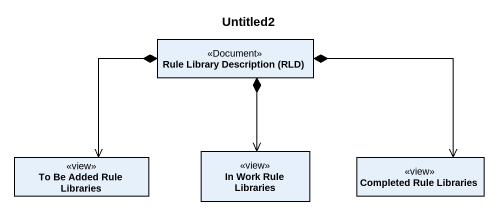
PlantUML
@startuml
title Untitled2
hide circle
hide empty members
class "Rule Library Description (RLD)" as Rule_Library_Description_RLD <<Document>>
class "To Be Added Rule Libraries" as To_Be_Added_Rule_Libraries <<view>>
class "In Work Rule Libraries" as In_Work_Rule_Libraries <<view>>
class "Completed Rule Libraries" as Completed_Rule_Libraries <<view>>
Rule_Library_Description_RLD *--> To_Be_Added_Rule_Libraries
Rule_Library_Description_RLD *--> In_Work_Rule_Libraries
Rule_Library_Description_RLD *--> Completed_Rule_Libraries
@enduml
